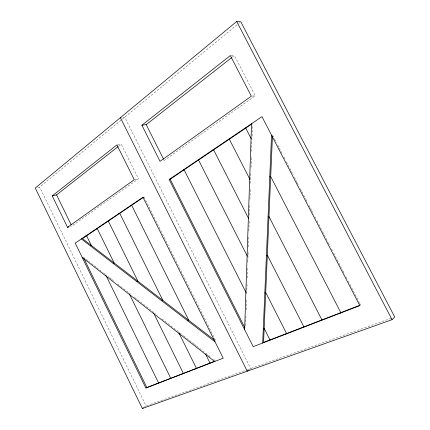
<?xml version="1.0" encoding="UTF-8"?>
<svg xmlns="http://www.w3.org/2000/svg" width="430" height="430" viewBox="0 0 430 430"><rect width="100%" height="100%" fill="white"/><g stroke="black" fill="none" stroke-linecap="round" stroke-linejoin="round"><path stroke-width="0.32" stroke-dasharray="2.15 1.61" d="M245.632 325.709L245.971 315.754M246.175 309.777L246.514 299.817M246.718 293.846L247.03 284.574M247.255 277.952L247.594 268.019M247.798 262.063L248.158 251.475M248.314 246.841L248.674 236.258M248.852 230.964L249.239 219.719M249.395 215.081L249.776 203.825M249.938 199.187L250.319 187.926M250.475 183.293L250.862 172.011M251.018 167.361L251.4 156.069M251.561 151.419L251.942 140.126M252.077 136.149L252.464 124.867M37.759 187.501L39.635 187.088L121.62 119.701M122.141 119.271L238.182 23.892M238.698 23.467L239.736 22.613M118.621 146.243L121.249 144.184L138.471 178.697L71.788 226.056L70.574 226.416M232.254 57.168L234.366 55.513L255.237 95.761L164.206 160.417L162.416 160.809M249.712 369.3L250.701 368.542L124.738 117.143L120.986 117.605M144.485 407.043L146.087 405.952L39.635 187.088M146.716 405.726L246.917 369.897M247.551 369.671L392.219 317.937M134.859 179.573L138.471 178.697M117.535 144.824L121.249 144.184M252.001 96.121L255.237 95.761M230.894 55.561L234.366 55.513M83.237 257.016L87.908 260.682M88.424 261.091L96.207 267.197M96.723 267.6L102.947 272.486M103.463 272.894L105.022 274.114M108.177 276.592L109.236 277.425M109.763 277.839L111.348 279.081M111.875 279.495L113.461 280.742M117.686 284.053L128.242 292.346M129.301 293.174L130.355 293.996M134.563 297.307L155.633 313.841M161.954 318.802L183.035 335.352M183.562 335.765L194.129 344.059M194.656 344.473L196.241 345.715M196.768 346.129L210.388 356.819M213.495 359.26L215.564 360.883M272.491 134.993L274.345 138.573M274.657 139.169L276.512 142.749M277.748 145.136L278.984 147.522M279.29 148.119L282.381 154.085M283.929 157.068L284.853 158.858M286.401 161.841L291.035 170.785M291.346 171.382L293.201 174.962M294.437 177.348L296.91 182.121M297.216 182.718L299.07 186.298M300.307 188.684L301.543 191.071M301.855 191.667L305.563 198.821M305.87 199.418L307.724 202.998M308.96 205.384L310.197 207.771M310.508 208.367L311.433 210.157M311.745 210.754L313.599 214.333M314.835 216.72L315.76 218.51M316.996 220.896L322.253 231.034M322.559 231.63L328.122 242.369M328.434 242.966L330.288 246.546M331.525 248.932L332.449 250.722M333.685 253.109L342.651 270.405M342.957 271.002L344.812 274.582M346.048 276.968L346.978 278.758M348.214 281.145L359.34 302.618M359.647 303.214L360.577 305.004M144.023 196.935L215.951 341.216"/><path stroke-width="0.64" d="M244.627 329.616L251.539 123.711M271.556 135.197L262.692 343.016L263.558 342.387L359.958 305.241M263.558 342.387L272.432 136.337M392.036 319.673L394.745 317.034L240.773 21.763L236.694 21.5L35.255 188.05L142.346 408.5L392.036 319.673L236.694 21.5M340.049 313.233L340.818 312.615L270.701 176.536L269.782 176.832M52.229 195.913L116.917 144.931L134.257 179.719L67.531 227.314L52.229 195.913L56.577 194.881L118.094 146.657M141.9 125.248L230.313 55.572L251.356 96.196L160.035 161.331L141.9 125.248L146.195 124.63L231.727 57.582M321.14 320.517L321.936 319.893L268.976 216.564L268.067 216.946M248.223 370.434L247.228 371.187L120.357 117.686M303.048 327.477L303.87 326.854L267.315 255.167L266.417 255.624M285.73 334.148L286.568 333.524L265.708 292.416L264.826 292.948M269.126 340.538L269.986 339.915L264.16 328.38L263.289 328.982M142.346 408.5L143.416 407.774M209.082 363.651L209.996 363.027L205.578 354.127M169.167 179.493L261.956 116.659L359.835 305.617L253.2 346.671L169.167 179.493L170.199 179.224L251.985 123.894M215.032 341.807L81.377 238.94L82.436 238.602L143.486 197.295M195.483 368.886L196.408 368.263L178.875 332.82M182.385 373.928L183.32 373.31L153.585 312.97M169.764 378.787L170.705 378.169L129.656 294.561M157.595 383.474L158.536 382.856L105.834 275.125M145.845 387.994L223.213 358.212L142.98 197.225L75.228 243.106L145.845 387.994L214.946 361.119M187.856 320.887L188.802 320.35L131.677 205.287L130.629 205.594M161.857 300.876L162.836 300.393L119.782 213.334L118.728 213.651M136.971 281.725L137.976 281.285L108.317 221.09L107.263 221.412M113.122 263.37L114.149 262.972L97.261 228.572L96.207 228.9M90.246 245.767L91.3 245.412L86.591 235.79L85.532 236.129M67.531 227.314L68.752 226.954M183.056 170.087L184.083 169.834L246.11 292.647M197.526 160.288L198.542 160.051L247.347 256.232M212.608 150.075L213.613 149.855L248.626 218.526M228.346 139.422L229.335 139.218L249.959 179.46M244.777 128.291L245.75 128.113L251.351 138.987M82.436 238.602L214.355 339.985M82.194 257.387L214.656 361.506M146.195 124.63L163.604 159.224M170.199 179.224L244.917 327.832M56.577 194.881L71.203 224.858M83.829 258.226L146.797 387.382"/></g></svg>
